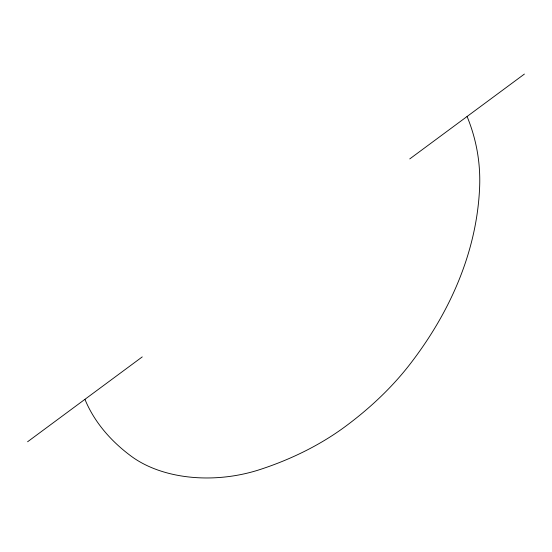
<?xml version="1.0" encoding="UTF-8"?>
<svg xmlns="http://www.w3.org/2000/svg" width="552" height="552" viewBox="0 0 552 552"><rect width="100%" height="100%" fill="white"/><g stroke="black" fill="none" stroke-linecap="round" stroke-linejoin="round"><path stroke-width="0.83" d="M27.6 441.759L142.243 356.902M409.756 158.914L524.4 74.065M84.925 399.331A242.287 159.907 -7.7 0 0 131.183 456.18A114.892 75.831 -7.7 0 0 259.847 469.586A242.287 159.907 -7.7 0 0 345.359 426.468A379.459 250.442 -7.7 0 0 410.495 363.533A573.252 378.348 -7.7 0 0 479.612 187.514A379.459 250.442 -7.7 0 0 467.075 116.486"/></g></svg>
